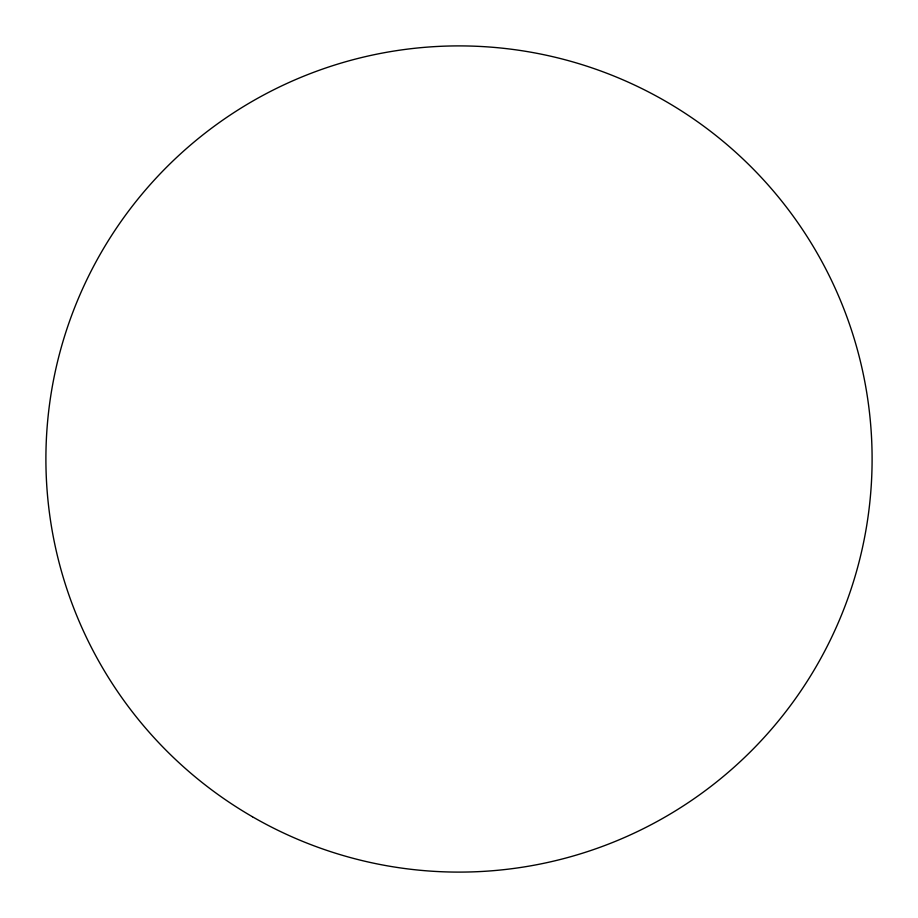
<?xml version="1.0" encoding="UTF-8"?>
<svg xmlns="http://www.w3.org/2000/svg" width="918" height="918" viewBox="0 0 918 918"><rect width="100%" height="100%" fill="white"/><g stroke="black" fill="none" stroke-linecap="round" stroke-linejoin="round"><path stroke-width="1.38" d="M252.45 816.756A413.1 413.1 0 0 0 872.1 459A413.1 413.1 0 0 0 252.45 101.244A413.1 413.1 0 0 0 252.45 816.756"/></g></svg>
